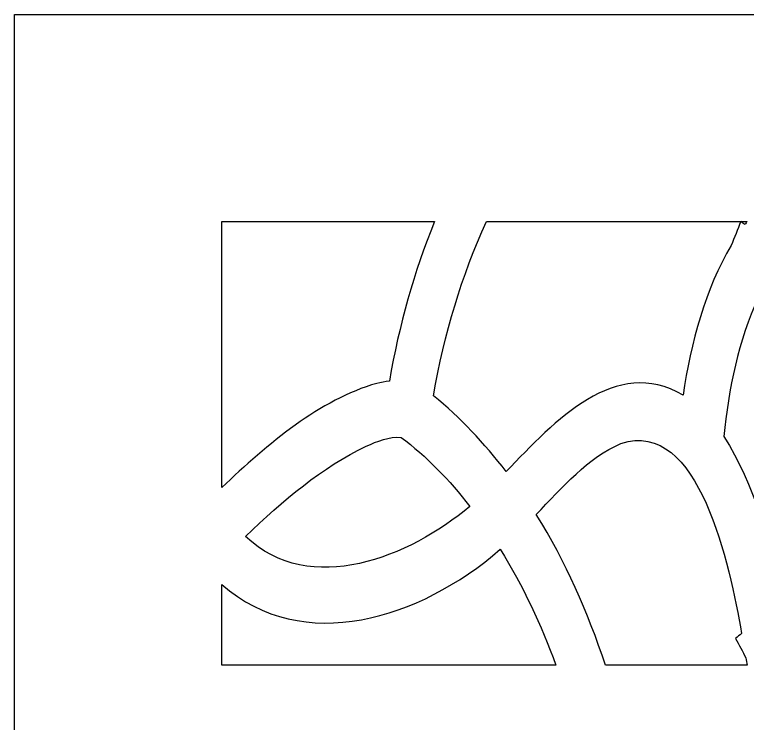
# Model space of a CAD drawing. Header units: centimetres. Extents: x 1.5 to 6.4, y -9 to 9.
# Drawn here: x 1.501 to 3.527, y 7.039 to 9 of the extents above; entities that cross this region are included whole.
import ezdxf

# ---------------------------------------------------------------- set-up
doc = ezdxf.new("R2010")
doc.units = ezdxf.units.CM
doc.header["$MEASUREMENT"] = 0
doc.layers.add('layer 1', color=7, linetype='Continuous')

msp = doc.modelspace()

# ---------------------------------------------------------------- linework, layer by layer
at = {"layer": 'layer 1', "color": 250}
msp.add_open_spline([(6.4096, 8.99979), (4.77324, 8.99979), (3.13687, 8.99979), (1.50051, 8.99979), (1.50051, 8.99979), (1.50051, 3.5307), (1.50051, -1.93839), (1.50051, -7.40748), (1.50051, -7.40748), (1.50052, -7.40748), (1.50054, -7.40748), (1.50055, -7.40748), (1.50055, -7.40748), (1.50055, -7.93839), (1.50055, -8.4693), (1.50055, -9.00022), (1.50055, -9.00022), (1.69146, -9.00022), (1.88237, -9.00022), (2.07328, -9.00022), (2.07328, -9.00022), (2.07328, -8.9184), (2.07328, -8.83658), (2.07328, -8.75476), (2.07328, -8.75476), (2.27521, -8.75476), (2.47716, -8.75476), (2.6791, -8.75476), (2.6791, -8.75476), (2.6791, -8.59488), (2.6791, -8.435), (2.6791, -8.27512), (2.6791, -8.27512), (2.76079, -8.27349), (2.84249, -8.27186), (2.92419, -8.27022), (2.92419, -8.27022), (2.9387, -8.31159), (2.95771, -8.34747), (2.98927, -8.37914), (2.98927, -8.37914), (3.02018, -8.41014), (3.05213, -8.42931), (3.08965, -8.43803), (3.08965, -8.43803), (3.1393, -8.44958), (3.19174, -8.44455), (3.2316, -8.40977), (3.2316, -8.40977), (3.27017, -8.37612), (3.29243, -8.32221), (3.30043, -8.27078), (3.30043, -8.27078), (3.32325, -8.27309), (3.34266, -8.27256), (3.36097, -8.26994), (3.36097, -8.26994), (3.45234, -8.25686), (3.49549, -8.19905), (3.5032, -8.11188), (3.5032, -8.11188), (3.5051, -8.09051), (3.50359, -8.06942), (3.4968, -8.05086), (3.4968, -8.05086), (3.49824, -8.05122), (3.49968, -8.05157), (3.50111, -8.05193), (3.50111, -8.05193), (3.53335, -8.06308), (3.56559, -8.07422), (3.59783, -8.08537), (3.59783, -8.08537), (3.61718, -8.28293), (3.76974, -8.43675), (3.95508, -8.43675), (3.95508, -8.43675), (4.14041, -8.43675), (4.29297, -8.28293), (4.31232, -8.08537), (4.31232, -8.08537), (4.34456, -8.07422), (4.3768, -8.06308), (4.40904, -8.05193), (4.40904, -8.05193), (4.41048, -8.05157), (4.41191, -8.05122), (4.41335, -8.05086), (4.41335, -8.05086), (4.40656, -8.06942), (4.40506, -8.09051), (4.40695, -8.11188), (4.40695, -8.11188), (4.41466, -8.19905), (4.45782, -8.25686), (4.54918, -8.26994), (4.54918, -8.26994), (4.56749, -8.27256), (4.5869, -8.27309), (4.60973, -8.27078), (4.60973, -8.27078), (4.61772, -8.32221), (4.63998, -8.37612), (4.67855, -8.40977), (4.67855, -8.40977), (4.71841, -8.44455), (4.77085, -8.44958), (4.82051, -8.43803), (4.82051, -8.43803), (4.85802, -8.42931), (4.88996, -8.41014), (4.92087, -8.37914), (4.92087, -8.37914), (4.95244, -8.34747), (4.97145, -8.31159), (4.98596, -8.27022), (4.98596, -8.27022), (5.06766, -8.27186), (5.14935, -8.27349), (5.23105, -8.27512), (5.23105, -8.27512), (5.23105, -8.435), (5.23105, -8.59488), (5.23105, -8.75476), (5.23105, -8.75476), (5.43299, -8.75476), (5.63493, -8.75476), (5.83687, -8.75476), (5.83687, -8.75476), (5.83687, -8.83658), (5.83687, -8.9184), (5.83687, -9.00022), (5.83687, -9.00022), (6.02778, -9.00022), (6.21869, -9.00022), (6.4096, -9.00022), (6.4096, -9.00022), (6.4096, -8.4693), (6.4096, -7.93839), (6.4096, -7.40748), (6.4096, -7.40748), (6.4096, -1.93839), (6.4096, 3.5307), (6.4096, 8.99979)], degree=3, knots=[0, 0, 0, 0, 0.027027, 0.027027, 0.027027, 0.027027, 0.0540541, 0.0540541, 0.0540541, 0.0540541, 0.0810811, 0.0810811, 0.0810811, 0.0810811, 0.1081081, 0.1081081, 0.1081081, 0.1081081, 0.1351351, 0.1351351, 0.1351351, 0.1351351, 0.1621622, 0.1621622, 0.1621622, 0.1621622, 0.1891892, 0.1891892, 0.1891892, 0.1891892, 0.2162162, 0.2162162, 0.2162162, 0.2162162, 0.2432432, 0.2432432, 0.2432432, 0.2432432, 0.2702703, 0.2702703, 0.2702703, 0.2702703, 0.2972973, 0.2972973, 0.2972973, 0.2972973, 0.3243243, 0.3243243, 0.3243243, 0.3243243, 0.3513514, 0.3513514, 0.3513514, 0.3513514, 0.3783784, 0.3783784, 0.3783784, 0.3783784, 0.4054054, 0.4054054, 0.4054054, 0.4054054, 0.4324324, 0.4324324, 0.4324324, 0.4324324, 0.4594595, 0.4594595, 0.4594595, 0.4594595, 0.4864865, 0.4864865, 0.4864865, 0.4864865, 0.5135135, 0.5135135, 0.5135135, 0.5135135, 0.5405405, 0.5405405, 0.5405405, 0.5405405, 0.5675676, 0.5675676, 0.5675676, 0.5675676, 0.5945946, 0.5945946, 0.5945946, 0.5945946, 0.6216216, 0.6216216, 0.6216216, 0.6216216, 0.6486486, 0.6486486, 0.6486486, 0.6486486, 0.6756757, 0.6756757, 0.6756757, 0.6756757, 0.7027027, 0.7027027, 0.7027027, 0.7027027, 0.7297297, 0.7297297, 0.7297297, 0.7297297, 0.7567568, 0.7567568, 0.7567568, 0.7567568, 0.7837838, 0.7837838, 0.7837838, 0.7837838, 0.8108108, 0.8108108, 0.8108108, 0.8108108, 0.8378378, 0.8378378, 0.8378378, 0.8378378, 0.8648649, 0.8648649, 0.8648649, 0.8648649, 0.8918919, 0.8918919, 0.8918919, 0.8918919, 0.9189189, 0.9189189, 0.9189189, 0.9189189, 0.9459459, 0.9459459, 0.9459459, 0.9459459, 1, 1, 1, 1], dxfattribs=at)
at = {"layer": 'layer 1', "color": 7}
for points, knots in [([(2.66205, 8.42707), (2.46578, 8.42707), (2.26951, 8.42707), (2.07324, 8.42707), (2.07324, 8.42707), (2.07324, 8.18177), (2.07324, 7.93649), (2.07324, 7.6912), (2.07324, 7.6912), (2.2007, 7.81286), (2.34533, 7.93482), (2.50228, 7.97967), (2.50228, 7.97967), (2.51392, 7.98204), (2.52538, 7.98446), (2.53712, 7.98575), (2.53712, 7.98575), (2.56353, 8.1412), (2.60557, 8.28805), (2.66205, 8.42707)], [0, 0, 0, 0, 0.1666667, 0.1666667, 0.1666667, 0.1666667, 0.3333333, 0.3333333, 0.3333333, 0.3333333, 0.5, 0.5, 0.5, 0.5, 0.6666667, 0.6666667, 0.6666667, 0.6666667, 1, 1, 1, 1]), ([(3.50912, 8.42707), (3.27451, 8.42707), (3.03989, 8.42707), (2.80526, 8.42707), (2.80526, 8.42707), (2.73718, 8.27697), (2.68845, 8.11742), (2.65926, 7.94531), (2.65926, 7.94531), (2.73268, 7.88571), (2.79947, 7.81421), (2.8602, 7.73563), (2.8602, 7.73563), (2.99574, 7.87618), (3.16177, 8.05694), (3.34922, 7.94703), (3.34922, 7.94703), (3.37043, 8.09075), (3.4116, 8.24291), (3.48265, 8.36108), (3.48265, 8.36108), (3.49148, 8.38307), (3.50031, 8.40507), (3.50912, 8.42707)], [0, 0, 0, 0, 0.1428571, 0.1428571, 0.1428571, 0.1428571, 0.2857143, 0.2857143, 0.2857143, 0.2857143, 0.4285714, 0.4285714, 0.4285714, 0.4285714, 0.5714286, 0.5714286, 0.5714286, 0.5714286, 0.7142857, 0.7142857, 0.7142857, 0.7142857, 1, 1, 1, 1]), ([(3.5265, 8.42707), (3.52074, 8.42707), (3.51498, 8.42707), (3.50922, 8.42707), (3.50922, 8.42707), (3.51306, 8.42454), (3.5169, 8.42202), (3.52075, 8.41951), (3.52075, 8.41951), (3.52267, 8.42208), (3.5246, 8.42459), (3.5265, 8.42707)], [0, 0, 0, 0, 0.25, 0.25, 0.25, 0.25, 0.5, 0.5, 0.5, 0.5, 1, 1, 1, 1]), ([(3.891, 7.75131), (3.88888, 7.72494), (3.88871, 7.69812), (3.89081, 7.67087), (3.89081, 7.67087), (3.88423, 7.62981), (3.86676, 7.59019), (3.83453, 7.55404), (3.83453, 7.55404), (3.77016, 7.48586), (3.69527, 7.43313), (3.62385, 7.37749), (3.62385, 7.37749), (3.59189, 7.5392), (3.54587, 7.70063), (3.46244, 7.83265), (3.46244, 7.83265), (3.47506, 7.96339), (3.50293, 8.1007), (3.55697, 8.21508), (3.55697, 8.21508), (3.63475, 8.15597), (3.70645, 8.08734), (3.77111, 8.0073), (3.77111, 8.0073), (3.82466, 7.93613), (3.87814, 7.84351), (3.891, 7.75131)], [0, 0, 0, 0, 0.125, 0.125, 0.125, 0.125, 0.25, 0.25, 0.25, 0.25, 0.375, 0.375, 0.375, 0.375, 0.5, 0.5, 0.5, 0.5, 0.625, 0.625, 0.625, 0.625, 0.75, 0.75, 0.75, 0.75, 1, 1, 1, 1]), ([(3.13519, 7.19979), (3.26573, 7.19979), (3.39628, 7.19979), (3.52682, 7.19979), (3.52682, 7.19979), (3.52564, 7.20652), (3.52445, 7.21326), (3.52327, 7.22), (3.52327, 7.22), (3.51367, 7.23794), (3.50407, 7.25587), (3.49447, 7.27382), (3.49447, 7.27382), (3.50011, 7.27839), (3.50575, 7.28296), (3.51139, 7.28754), (3.51139, 7.28754), (3.47867, 7.47377), (3.39358, 7.88677), (3.17711, 7.81287), (3.17711, 7.81287), (3.08786, 7.77547), (3.01433, 7.69089), (2.94313, 7.61704), (2.94313, 7.61704), (3.02582, 7.48495), (3.08461, 7.34776), (3.13519, 7.19979)], [0, 0, 0, 0, 0.125, 0.125, 0.125, 0.125, 0.25, 0.25, 0.25, 0.25, 0.375, 0.375, 0.375, 0.375, 0.5, 0.5, 0.5, 0.5, 0.625, 0.625, 0.625, 0.625, 0.75, 0.75, 0.75, 0.75, 1, 1, 1, 1]), ([(2.75944, 7.6393), (2.70395, 7.71118), (2.63857, 7.77933), (2.56921, 7.82983), (2.56921, 7.82983), (2.5378, 7.83384), (2.50241, 7.81851), (2.47319, 7.8062), (2.47319, 7.8062), (2.35252, 7.74852), (2.24115, 7.65465), (2.13942, 7.55627), (2.13942, 7.55627), (2.31802, 7.386), (2.59295, 7.49941), (2.75944, 7.6393)], [0, 0, 0, 0, 0.2, 0.2, 0.2, 0.2, 0.4, 0.4, 0.4, 0.4, 0.6, 0.6, 0.6, 0.6, 1, 1, 1, 1]), ([(2.07324, 7.42286), (2.07324, 7.3485), (2.07324, 7.27414), (2.07324, 7.19979), (2.07324, 7.19979), (2.38135, 7.19979), (2.68946, 7.19979), (2.99757, 7.19979), (2.99757, 7.19979), (2.95611, 7.31228), (2.90763, 7.41808), (2.84352, 7.52048), (2.84352, 7.52048), (2.62107, 7.32691), (2.29872, 7.22662), (2.07324, 7.42286)], [0, 0, 0, 0, 0.2, 0.2, 0.2, 0.2, 0.4, 0.4, 0.4, 0.4, 0.6, 0.6, 0.6, 0.6, 1, 1, 1, 1])]:
    msp.add_open_spline(points, degree=3, knots=knots, dxfattribs=at)

doc.saveas('drawing.dxf')
